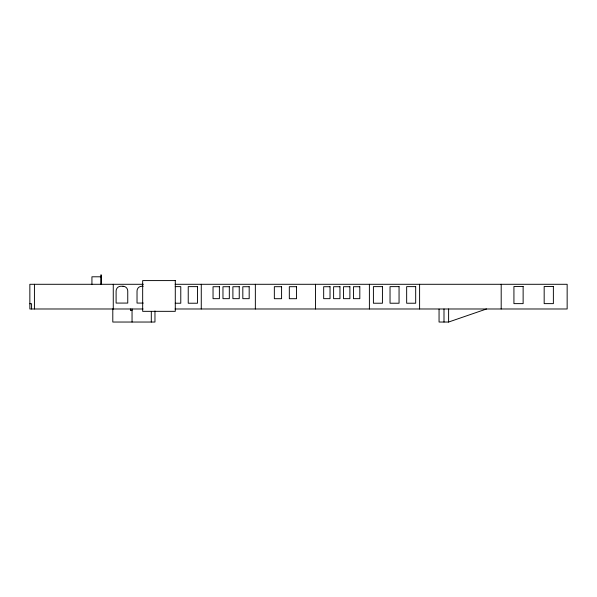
<?xml version="1.0" encoding="UTF-8"?>
<svg xmlns="http://www.w3.org/2000/svg" width="597" height="597" viewBox="0 0 597 597"><rect width="100%" height="100%" fill="white"/><g stroke="black" fill="none" stroke-linecap="round" stroke-linejoin="round"><path stroke-width="0.9" d="M439.056 309.149L439.056 322.037L448.608 322.037L486.503 308.985M101.453 276.792L91.931 276.792L91.931 284.291M143.362 284.291L29.85 284.291L29.85 308.985L143.049 308.985M175.152 284.291L567.15 284.291L567.15 308.985L175.078 308.985M143.213 286.247L141.78 286.247A4.746 4.746 0 0 0 137.026 291L137.026 303.075L143.302 303.075M175.242 286.627L180.779 286.627L180.779 303.224L175.242 303.224M29.85 303.739L31.581 303.739L31.581 308.985M132.049 310.515L130.43 310.515L130.43 308.985M501.196 284.291L501.196 308.985M448.608 308.985L448.608 322.037M443.996 308.985L443.996 322.037M419.601 284.291L419.601 308.985M369.394 284.291L369.394 308.985M315.544 284.291L315.544 308.985M255.352 284.291L255.352 308.985M201.271 284.291L201.271 308.985M154.966 310.992L154.966 322.037L112.796 322.037L112.796 308.985M151.302 311.783L151.302 322.037M132.049 308.985L132.049 322.037M113.266 284.291L113.266 308.985M101.453 284.06L101.453 274.963L100.744 274.963L100.744 284.06M34.432 284.291L34.432 308.985M175.287 280.59L142.668 280.59L142.668 311.335L175.287 311.335L175.287 280.59M123.004 286.247L120.848 286.247A4.746 4.746 0 0 0 116.102 291L116.102 303.075L127.751 303.075L127.751 291A4.746 4.746 0 0 0 123.004 286.247M523.129 286.508L513.927 286.508L513.927 303.627L523.129 303.627L523.129 286.508M553.374 286.508L544.173 286.508L544.173 303.627L553.374 303.627L553.374 286.508M197.465 286.627L188.234 286.627L188.234 303.224L197.465 303.224L197.465 286.627M219.39 286.717L213.039 286.717L213.039 298.664L219.39 298.664L219.39 286.717M229.323 286.717L222.965 286.717L222.965 298.664L229.323 298.664L229.323 286.717M239.248 286.717L232.897 286.717L232.897 298.664L239.248 298.664L239.248 286.717M249.18 286.717L242.822 286.717L242.822 298.664L249.18 298.664L249.18 286.717M281.583 286.694L274.344 286.694L274.344 298.701L281.583 298.701L281.583 286.694M296.552 286.694L289.321 286.694L289.321 298.701L296.552 298.701L296.552 286.694M330.029 286.717L323.671 286.717L323.671 298.664L330.029 298.664L330.029 286.717M339.954 286.717L333.604 286.717L333.604 298.664L339.954 298.664L339.954 286.717M349.887 286.717L343.529 286.717L343.529 298.664L349.887 298.664L349.887 286.717M359.812 286.717L353.461 286.717L353.461 298.664L359.812 298.664L359.812 286.717M382.431 286.627L373.409 286.627L373.409 303.224L382.431 303.224L382.431 286.627M399.057 286.627L390.035 286.627L390.035 303.224L399.057 303.224L399.057 286.627M415.684 286.627L406.661 286.627L406.661 303.224L415.684 303.224L415.684 286.627"/></g></svg>
